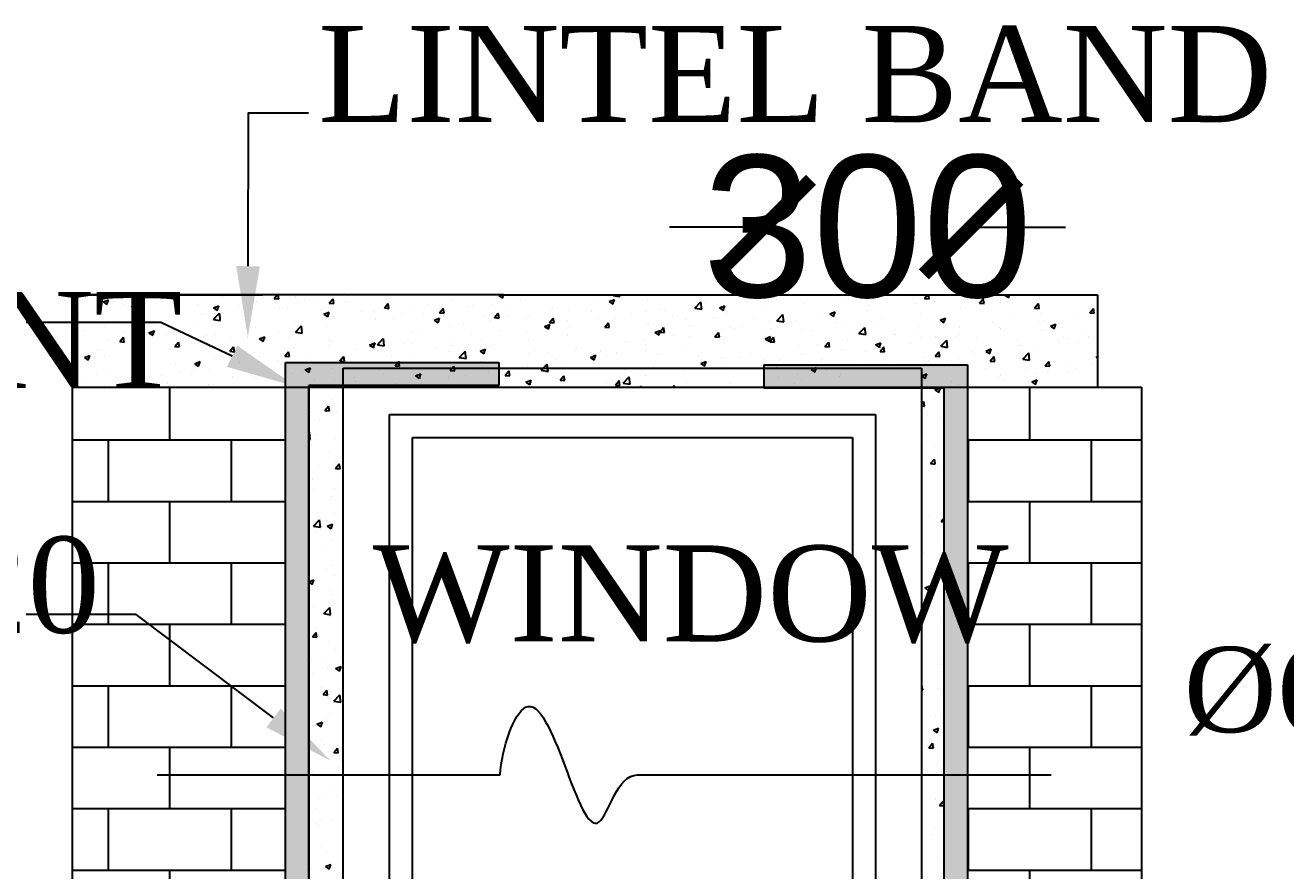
# Model space of a CAD drawing. Header units: metres. Extents: x 33037 to 86814, y -4407 to 25.
# Drawn here: x 86752.955 to 86757.025, y -4162.458 to -4159.729 of the extents above; entities that cross this region are included whole.
import ezdxf

# ---------------------------------------------------------------- set-up
doc = ezdxf.new("R2010")
doc.units = ezdxf.units.M
doc.header["$MEASUREMENT"] = 0
doc.styles.add('PRS', font='pala.ttf')
doc.styles.add('STYLE1', font='arial.ttf')

# ---------------------------------------------------------------- blocks, each defined once
blk = doc.blocks.new('_ArchTick')
at = {"color": 0, "linetype": 'ByBlock', "const_width": 0.15}
blk.add_lwpolyline([(-0.5, -0.5), (0.5, 0.5)], dxfattribs=at)

msp = doc.modelspace()

# ---------------------------------------------------------------- hatches: boundary and pattern name
at = {"linetype": 'Continuous'}
h = msp.add_hatch(color=256, dxfattribs=at)
h.paths.add_polyline_path([(86753.79602, -4163.47907), (86753.87038, -4163.47907), (86754.48828, -4163.47907), (86754.48828, -4163.39345), (86753.87038, -4163.39345), (86753.87038, -4160.89195), (86754.4844, -4160.89195), (86754.4844, -4160.81759), (86753.79602, -4160.81759)])
h.paths.add_polyline_path([(86755.99684, -4160.8246), (86755.3397, -4160.8246), (86755.3397, -4160.89896), (86755.92225, -4160.89896), (86755.92225, -4163.40471), (86755.42769, -4163.40471), (86755.42769, -4163.47907), (86755.99684, -4163.47907)])

# ---------------------------------------------------------------- linework, layer by layer
at = {"color": 70}
for p, q in [((86755.3397, -4160.38066), (86755.0349, -4160.38066)), ((86756.00883, -4160.38066), (86756.31363, -4160.38066))]:
    msp.add_line(p, q, dxfattribs=at)
at = {"linetype": 'Continuous'}
for p, q in [((86753.10649, -4160.59938), (86753.10649, -4160.89683)), ((86753.72166, -4160.59938), (86753.10649, -4160.59938)), ((86753.10649, -4160.59938), (86753.72166, -4160.59938)), ((86754.49958, -4160.59938), (86753.10649, -4160.59938)), ((86753.27854, -4160.60719), (86753.27854, -4160.60719)), ((86753.41689, -4160.60624), (86753.41689, -4160.60624)), ((86753.59089, -4160.60378), (86753.59089, -4160.60378)), ((86753.75917, -4160.61052), (86753.76851, -4160.59938)), ((86753.77406, -4160.61177), (86753.77177, -4160.59938)), ((86753.82772, -4160.60391), (86753.82772, -4160.60391)), ((86753.9942, -4160.60215), (86753.9942, -4160.60215)), ((86754.45985, -4160.60006), (86754.45985, -4160.60006)), ((86754.48374, -4160.60135), (86754.48886, -4160.59938)), ((86754.48374, -4160.60135), (86754.49607, -4160.60967)), ((86754.48886, -4160.59938), (86755.99661, -4160.59938)), ((86754.49614, -4160.60962), (86754.49958, -4160.59938)), ((86754.85276, -4160.60124), (86754.85455, -4160.59938)), ((86754.85276, -4160.60124), (86754.87481, -4160.60466)), ((86754.87488, -4160.60463), (86754.87427, -4160.59938)), ((86755.33225, -4160.60434), (86755.33225, -4160.60434)), ((86755.85821, -4160.61073), (86755.86773, -4160.59938)), ((86755.8731, -4160.61198), (86755.87078, -4160.59938)), ((86755.92225, -4160.59938), (86756.41681, -4160.59938)), ((86755.98586, -4160.60747), (86755.98586, -4160.60747)), ((86756.11688, -4160.60081), (86756.1206, -4160.59938)), ((86756.11688, -4160.60081), (86756.12921, -4160.60913)), ((86756.12929, -4160.60908), (86756.13254, -4160.59938)), ((86756.2281, -4160.60666), (86756.2281, -4160.60666)), ((86756.41681, -4160.59938), (86756.41681, -4160.89683)), ((86753.11388, -4160.61471), (86753.11388, -4160.61471)), ((86753.12199, -4160.62779), (86753.12199, -4160.62779)), ((86753.19352, -4160.60933), (86753.19352, -4160.60933)), ((86753.20682, -4160.62174), (86753.22417, -4160.61508)), ((86753.20682, -4160.62174), (86753.21914, -4160.63006)), ((86753.21922, -4160.63001), (86753.22425, -4160.61503)), ((86753.2462, -4160.6203), (86753.2462, -4160.6203)), ((86753.27234, -4160.63105), (86753.27234, -4160.63105)), ((86753.29841, -4160.63756), (86753.31772, -4160.61744)), ((86753.29841, -4160.63756), (86753.32045, -4160.64098)), ((86753.32053, -4160.64095), (86753.31779, -4160.61741)), ((86753.37851, -4160.62589), (86753.37851, -4160.62589)), ((86753.51083, -4160.63148), (86753.51083, -4160.63148)), ((86753.56304, -4160.64159), (86753.58039, -4160.63493)), ((86753.56304, -4160.64159), (86753.57536, -4160.64991)), ((86753.57172, -4160.63994), (86753.57172, -4160.63994)), ((86753.57544, -4160.64986), (86753.58047, -4160.63488)), ((86753.64315, -4160.63707), (86753.64315, -4160.63707)), ((86753.68173, -4160.64328), (86753.68173, -4160.64328)), ((86753.70046, -4160.62136), (86753.70046, -4160.62136)), ((86753.72321, -4160.60937), (86753.72321, -4160.60937)), ((86753.75917, -4160.61052), (86753.77398, -4160.61182)), ((86753.77547, -4160.64266), (86753.77547, -4160.64266)), ((86753.80066, -4160.64336), (86753.80066, -4160.64336)), ((86753.83827, -4160.62267), (86753.83827, -4160.62267)), ((86753.85552, -4160.61496), (86753.85552, -4160.61496)), ((86753.90032, -4160.6145), (86753.90032, -4160.6145)), ((86753.90779, -4160.64825), (86753.90779, -4160.64825)), ((86753.93695, -4160.62608), (86753.9489, -4160.61184)), ((86753.93695, -4160.62608), (86753.95177, -4160.62738)), ((86753.94521, -4160.61854), (86753.94521, -4160.61854)), ((86753.95184, -4160.62733), (86753.94898, -4160.61179)), ((86753.98784, -4160.62055), (86753.98784, -4160.62055)), ((86754.11474, -4160.64163), (86754.12669, -4160.62739)), ((86754.11474, -4160.64163), (86754.12955, -4160.64293)), ((86754.12016, -4160.62614), (86754.12016, -4160.62614)), ((86754.12963, -4160.64288), (86754.12676, -4160.62734)), ((86754.20591, -4160.63451), (86754.20591, -4160.63451)), ((86754.25248, -4160.63173), (86754.25248, -4160.63173)), ((86754.29253, -4160.65719), (86754.30447, -4160.64295)), ((86754.30741, -4160.65843), (86754.30455, -4160.6429)), ((86754.33111, -4160.61865), (86754.33111, -4160.61865)), ((86754.3848, -4160.63732), (86754.3848, -4160.63732)), ((86754.398, -4160.63816), (86754.398, -4160.63816)), ((86754.46005, -4160.62999), (86754.46005, -4160.62999)), ((86754.51711, -4160.64291), (86754.51711, -4160.64291)), ((86754.55393, -4160.61763), (86754.55393, -4160.61763)), ((86754.64943, -4160.6485), (86754.64943, -4160.6485)), ((86754.65775, -4160.64237), (86754.65775, -4160.64237)), ((86754.8023, -4160.61756), (86754.8023, -4160.61756)), ((86754.83804, -4160.63067), (86754.83804, -4160.63067)), ((86754.83996, -4160.6212), (86754.85732, -4160.61454)), ((86754.83996, -4160.6212), (86754.85229, -4160.62952)), ((86754.85236, -4160.62947), (86754.85739, -4160.61449)), ((86754.96531, -4160.61322), (86754.96531, -4160.61322)), ((86755.00625, -4160.64717), (86755.00625, -4160.64717)), ((86755.01978, -4160.64548), (86755.01978, -4160.64548)), ((86755.11366, -4160.63312), (86755.11366, -4160.63312)), ((86755.1173, -4160.64227), (86755.13661, -4160.62215)), ((86755.1173, -4160.64227), (86755.13934, -4160.64569)), ((86755.13942, -4160.64566), (86755.13668, -4160.62212)), ((86755.1508, -4160.62236), (86755.1508, -4160.62236)), ((86755.19618, -4160.64105), (86755.21354, -4160.63439)), ((86755.19618, -4160.64105), (86755.20851, -4160.64937)), ((86755.20858, -4160.64932), (86755.21361, -4160.63434)), ((86755.2702, -4160.61251), (86755.2702, -4160.61251)), ((86755.3435, -4160.64383), (86755.3435, -4160.64383)), ((86755.4687, -4160.62796), (86755.4687, -4160.62796)), ((86755.59744, -4160.60937), (86755.59744, -4160.60937)), ((86755.67339, -4160.64861), (86755.67339, -4160.64861)), ((86755.67913, -4160.63466), (86755.67913, -4160.63466)), ((86755.82368, -4160.60985), (86755.82368, -4160.60985)), ((86755.82993, -4160.628), (86755.82993, -4160.628)), ((86755.85821, -4160.61073), (86755.87303, -4160.61203)), ((86755.89198, -4160.61983), (86755.89198, -4160.61983)), ((86755.97563, -4160.63998), (86755.97563, -4160.63998)), ((86756.036, -4160.62629), (86756.04795, -4160.61204)), ((86756.036, -4160.62629), (86756.05081, -4160.62758)), ((86756.05089, -4160.62753), (86756.04802, -4160.612)), ((86756.1029, -4160.62253), (86756.1029, -4160.62253)), ((86756.21379, -4160.64184), (86756.22574, -4160.6276)), ((86756.21379, -4160.64184), (86756.2286, -4160.64314)), ((86756.22868, -4160.64309), (86756.22581, -4160.62755)), ((86756.38966, -4160.64349), (86756.38966, -4160.64349)), ((86756.39157, -4160.65739), (86756.40352, -4160.64315)), ((86756.40646, -4160.65864), (86756.4036, -4160.64311)), ((86753.12778, -4160.65587), (86753.12778, -4160.65587)), ((86753.31925, -4160.67326), (86753.31925, -4160.67326)), ((86753.36926, -4160.68442), (86753.36926, -4160.68442)), ((86753.44652, -4160.65581), (86753.44652, -4160.65581)), ((86753.5258, -4160.66381), (86753.5258, -4160.66381)), ((86753.56295, -4160.67859), (86753.56759, -4160.67375)), ((86753.56295, -4160.67859), (86753.58499, -4160.68201)), ((86753.56759, -4160.67375), (86753.58225, -4160.65847)), ((86753.58411, -4160.67375), (86753.58233, -4160.65844)), ((86753.58507, -4160.68198), (86753.58411, -4160.67375)), ((86753.58785, -4160.65564), (86753.58785, -4160.65564)), ((86753.65611, -4160.66817), (86753.65611, -4160.66817)), ((86753.82471, -4160.68642), (86753.82471, -4160.68642)), ((86753.91926, -4160.66144), (86753.93661, -4160.65478)), ((86753.91926, -4160.66144), (86753.93158, -4160.66976)), ((86753.93166, -4160.66971), (86753.93669, -4160.65473)), ((86753.94991, -4160.67055), (86753.94991, -4160.67055)), ((86754.04011, -4160.65384), (86754.04011, -4160.65384)), ((86754.07865, -4160.65197), (86754.07865, -4160.65197)), ((86754.08553, -4160.6793), (86754.08553, -4160.6793)), ((86754.14758, -4160.67113), (86754.14758, -4160.67113)), ((86754.17242, -4160.65943), (86754.17242, -4160.65943)), ((86754.24146, -4160.65877), (86754.24146, -4160.65877)), ((86754.27548, -4160.6813), (86754.29283, -4160.67463)), ((86754.27548, -4160.6813), (86754.2878, -4160.68961)), ((86754.28788, -4160.68956), (86754.2929, -4160.67458)), ((86754.29253, -4160.65719), (86754.30734, -4160.65848)), ((86754.30474, -4160.66502), (86754.30474, -4160.66502)), ((86754.43706, -4160.67061), (86754.43706, -4160.67061)), ((86754.45684, -4160.68258), (86754.45684, -4160.68258)), ((86754.47031, -4160.67274), (86754.48226, -4160.6585)), ((86754.47031, -4160.67274), (86754.48513, -4160.67404)), ((86754.4852, -4160.67399), (86754.48234, -4160.65845)), ((86754.5132, -4160.66719), (86754.5132, -4160.66719)), ((86754.56938, -4160.67621), (86754.56938, -4160.67621)), ((86754.5841, -4160.66512), (86754.5841, -4160.66512)), ((86754.6481, -4160.6883), (86754.66005, -4160.67406)), ((86754.6481, -4160.6883), (86754.66291, -4160.68959)), ((86754.66299, -4160.68954), (86754.66012, -4160.67401)), ((86754.7017, -4160.6818), (86754.7017, -4160.6818)), ((86754.70731, -4160.68662), (86754.70731, -4160.68662)), ((86754.7093, -4160.64925), (86754.7093, -4160.64925)), ((86754.78175, -4160.65409), (86754.78175, -4160.65409)), ((86754.80119, -4160.67426), (86754.80119, -4160.67426)), ((86754.82589, -4160.70385), (86754.83783, -4160.68961)), ((86754.83401, -4160.68739), (86754.83401, -4160.68739)), ((86754.84077, -4160.7051), (86754.83791, -4160.68956)), ((86754.8617, -4160.67198), (86754.8617, -4160.67198)), ((86754.91407, -4160.65968), (86754.91407, -4160.65968)), ((86754.95773, -4160.65365), (86754.95773, -4160.65365)), ((86755.04639, -4160.66527), (86755.04639, -4160.66527)), ((86755.08749, -4160.67986), (86755.08749, -4160.67986)), ((86755.17871, -4160.67086), (86755.17871, -4160.67086)), ((86755.21623, -4160.66128), (86755.21623, -4160.66128)), ((86755.31102, -4160.67645), (86755.31102, -4160.67645)), ((86755.36092, -4160.68975), (86755.36092, -4160.68975)), ((86755.38184, -4160.6833), (86755.40114, -4160.66318)), ((86755.38184, -4160.6833), (86755.40388, -4160.68672)), ((86755.39002, -4160.68429), (86755.39002, -4160.68429)), ((86755.40396, -4160.68669), (86755.40122, -4160.66315)), ((86755.44334, -4160.68205), (86755.44334, -4160.68205)), ((86755.51746, -4160.66914), (86755.51746, -4160.66914)), ((86755.53458, -4160.65948), (86755.53458, -4160.65948)), ((86755.5524, -4160.6609), (86755.56976, -4160.65424)), ((86755.5524, -4160.6609), (86755.56473, -4160.66922)), ((86755.5648, -4160.66917), (86755.56983, -4160.65419)), ((86755.57566, -4160.68764), (86755.57566, -4160.68764)), ((86755.57951, -4160.66097), (86755.57951, -4160.66097)), ((86755.72169, -4160.67444), (86755.72169, -4160.67444)), ((86755.84689, -4160.65857), (86755.84689, -4160.65857)), ((86755.90862, -4160.68076), (86755.92598, -4160.67409)), ((86755.90862, -4160.68076), (86755.92095, -4160.68907)), ((86755.92102, -4160.68902), (86755.92605, -4160.67405)), ((86756.07719, -4160.68462), (86756.07719, -4160.68462)), ((86756.13925, -4160.67646), (86756.13925, -4160.67646)), ((86756.22508, -4160.68918), (86756.22508, -4160.68918)), ((86756.23312, -4160.6641), (86756.23312, -4160.6641)), ((86756.24711, -4160.68331), (86756.24711, -4160.68331)), ((86756.35382, -4160.67059), (86756.35382, -4160.67059)), ((86756.39157, -4160.65739), (86756.40639, -4160.65869)), ((86756.39166, -4160.65849), (86756.39166, -4160.65849)), ((86753.14462, -4160.713), (86753.14462, -4160.713)), ((86753.19051, -4160.69185), (86753.19051, -4160.69185)), ((86753.21333, -4160.70495), (86753.21333, -4160.70495)), ((86753.27538, -4160.69678), (86753.27538, -4160.69678)), ((86753.27694, -4160.71859), (86753.27694, -4160.71859)), ((86753.35477, -4160.72154), (86753.37213, -4160.71488)), ((86753.35477, -4160.72154), (86753.3671, -4160.72986)), ((86753.367, -4160.7178), (86753.367, -4160.7178)), ((86753.36717, -4160.72981), (86753.3722, -4160.71483)), ((86753.40926, -4160.72418), (86753.40926, -4160.72418)), ((86753.51155, -4160.69298), (86753.51155, -4160.69298)), ((86753.54157, -4160.72977), (86753.54157, -4160.72977)), ((86753.5687, -4160.72246), (86753.5687, -4160.72246)), ((86753.69744, -4160.70387), (86753.69744, -4160.70387)), ((86753.77306, -4160.72044), (86753.77306, -4160.72044)), ((86753.82748, -4160.71962), (86753.84679, -4160.69949)), ((86753.82748, -4160.71962), (86753.84953, -4160.72303)), ((86753.83511, -4160.71227), (86753.83511, -4160.71227)), ((86753.8496, -4160.72301), (86753.84686, -4160.69947)), ((86753.92899, -4160.69991), (86753.92899, -4160.69991)), ((86754.2029, -4160.71703), (86754.2029, -4160.71703)), ((86754.22409, -4160.71681), (86754.22409, -4160.71681)), ((86754.3281, -4160.70116), (86754.3281, -4160.70116)), ((86754.36864, -4160.692), (86754.36864, -4160.692)), ((86754.39484, -4160.72775), (86754.39484, -4160.72775)), ((86754.48872, -4160.7154), (86754.48872, -4160.7154)), ((86754.57259, -4160.72161), (86754.57259, -4160.72161)), ((86754.63169, -4160.70115), (86754.64905, -4160.69448)), ((86754.63169, -4160.70115), (86754.64402, -4160.70946)), ((86754.6441, -4160.70941), (86754.64912, -4160.69444)), ((86754.64526, -4160.69479), (86754.64526, -4160.69479)), ((86754.71714, -4160.6968), (86754.71714, -4160.6968)), ((86754.82589, -4160.70385), (86754.8407, -4160.70515)), ((86754.83503, -4160.71318), (86754.83503, -4160.71318)), ((86754.96229, -4160.69573), (86754.96229, -4160.69573)), ((86754.96633, -4160.69298), (86754.96633, -4160.69298)), ((86754.98791, -4160.721), (86755.00527, -4160.71434)), ((86754.98791, -4160.721), (86755.00024, -4160.72931)), ((86755.00032, -4160.72927), (86755.00534, -4160.71429)), ((86755.00367, -4160.7194), (86755.01562, -4160.70516)), ((86755.00367, -4160.7194), (86755.01849, -4160.7207)), ((86755.01856, -4160.72065), (86755.0157, -4160.70512)), ((86755.09865, -4160.69857), (86755.09865, -4160.69857)), ((86755.18146, -4160.73496), (86755.19341, -4160.72072)), ((86755.19635, -4160.73621), (86755.19348, -4160.72067)), ((86755.20499, -4160.71027), (86755.20499, -4160.71027)), ((86755.23097, -4160.70416), (86755.23097, -4160.70416)), ((86755.24547, -4160.7091), (86755.24547, -4160.7091)), ((86755.26705, -4160.70211), (86755.26705, -4160.70211)), ((86755.34049, -4160.72634), (86755.34049, -4160.72634)), ((86755.36329, -4160.70975), (86755.36329, -4160.70975)), ((86755.46569, -4160.71047), (86755.46569, -4160.71047)), ((86755.4956, -4160.71534), (86755.4956, -4160.71534)), ((86755.59443, -4160.69189), (86755.59443, -4160.69189)), ((86755.62792, -4160.72093), (86755.62792, -4160.72093)), ((86755.64637, -4160.72432), (86755.66568, -4160.7042)), ((86755.64637, -4160.72432), (86755.66842, -4160.72774)), ((86755.66849, -4160.72771), (86755.66575, -4160.70417)), ((86755.70798, -4160.69323), (86755.70798, -4160.69323)), ((86755.76024, -4160.72652), (86755.76024, -4160.72652)), ((86755.76473, -4160.72576), (86755.76473, -4160.72576)), ((86755.82678, -4160.71759), (86755.82678, -4160.71759)), ((86755.8403, -4160.69882), (86755.8403, -4160.69882)), ((86755.92065, -4160.70523), (86755.92065, -4160.70523)), ((86755.97261, -4160.70441), (86755.97261, -4160.70441)), ((86755.97262, -4160.7225), (86755.97262, -4160.7225)), ((86756.09988, -4160.70504), (86756.09988, -4160.70504)), ((86756.10256, -4160.70812), (86756.10256, -4160.70812)), ((86756.10493, -4160.71), (86756.10493, -4160.71)), ((86756.23725, -4160.71559), (86756.23725, -4160.71559)), ((86756.26484, -4160.70061), (86756.2822, -4160.69394)), ((86756.26484, -4160.70061), (86756.27717, -4160.70892)), ((86756.27724, -4160.70888), (86756.28227, -4160.6939)), ((86756.36957, -4160.72118), (86756.36957, -4160.72118)), ((86753.22245, -4160.74261), (86753.22245, -4160.74261)), ((86753.2602, -4160.75031), (86753.27215, -4160.73607)), ((86753.2602, -4160.75031), (86753.27501, -4160.7516)), ((86753.27509, -4160.75155), (86753.27222, -4160.73602)), ((86753.31624, -4160.75578), (86753.31624, -4160.75578)), ((86753.43798, -4160.76586), (86753.44993, -4160.75162)), ((86753.43798, -4160.76586), (86753.4528, -4160.76716)), ((86753.4435, -4160.73832), (86753.4435, -4160.73832)), ((86753.45287, -4160.76711), (86753.45001, -4160.75157)), ((86753.46059, -4160.76157), (86753.46059, -4160.76157)), ((86753.52264, -4160.7534), (86753.52264, -4160.7534)), ((86753.61577, -4160.78142), (86753.62772, -4160.76717)), ((86753.61652, -4160.74105), (86753.61652, -4160.74105)), ((86753.63066, -4160.78266), (86753.62779, -4160.76712)), ((86753.67389, -4160.73536), (86753.67389, -4160.73536)), ((86753.71099, -4160.74139), (86753.72835, -4160.73473)), ((86753.71099, -4160.74139), (86753.72332, -4160.74971)), ((86753.72339, -4160.74966), (86753.72842, -4160.73468)), ((86753.80621, -4160.74095), (86753.80621, -4160.74095)), ((86753.82169, -4160.76893), (86753.82169, -4160.76893)), ((86753.93498, -4160.76644), (86753.93498, -4160.76644)), ((86753.93853, -4160.74654), (86753.93853, -4160.74654)), ((86753.94689, -4160.75307), (86753.94689, -4160.75307)), ((86754.06721, -4160.76124), (86754.08457, -4160.75458)), ((86754.06721, -4160.76124), (86754.07954, -4160.76956)), ((86754.07085, -4160.75213), (86754.07085, -4160.75213)), ((86754.07563, -4160.73448), (86754.07563, -4160.73448)), ((86754.07953, -4160.74163), (86754.07953, -4160.74163)), ((86754.07961, -4160.76951), (86754.08464, -4160.75453)), ((86754.08238, -4160.76889), (86754.08238, -4160.76889)), ((86754.09202, -4160.76064), (86754.11132, -4160.74052)), ((86754.09202, -4160.76064), (86754.11406, -4160.76406)), ((86754.11414, -4160.76403), (86754.1114, -4160.74049)), ((86754.17625, -4160.75653), (86754.17625, -4160.75653)), ((86754.20316, -4160.75772), (86754.20316, -4160.75772)), ((86754.28348, -4160.77124), (86754.28348, -4160.77124)), ((86754.33279, -4160.73592), (86754.33279, -4160.73592)), ((86754.33548, -4160.76331), (86754.33548, -4160.76331)), ((86754.42804, -4160.74642), (86754.42804, -4160.74642)), ((86754.45382, -4160.76509), (86754.45382, -4160.76509)), ((86754.4678, -4160.7689), (86754.4678, -4160.7689)), ((86754.58109, -4160.74764), (86754.58109, -4160.74764)), ((86754.70629, -4160.73177), (86754.70629, -4160.73177)), ((86754.89252, -4160.75141), (86754.89252, -4160.75141)), ((86754.95458, -4160.74324), (86754.95458, -4160.74324)), ((86754.95636, -4160.75873), (86754.95636, -4160.75873)), ((86755.04845, -4160.73088), (86755.04845, -4160.73088)), ((86755.08448, -4160.76238), (86755.08448, -4160.76238)), ((86755.10091, -4160.73391), (86755.10091, -4160.73391)), ((86755.18146, -4160.73496), (86755.19627, -4160.73626)), ((86755.21322, -4160.74379), (86755.21322, -4160.74379)), ((86755.34413, -4160.74085), (86755.36149, -4160.73419)), ((86755.34413, -4160.74085), (86755.35646, -4160.74917)), ((86755.35654, -4160.74912), (86755.36156, -4160.73414)), ((86755.35924, -4160.75051), (86755.37119, -4160.73627)), ((86755.35924, -4160.75051), (86755.37406, -4160.75181)), ((86755.37413, -4160.75176), (86755.37127, -4160.73622)), ((86755.45226, -4160.7669), (86755.45226, -4160.7669)), ((86755.51431, -4160.75873), (86755.51431, -4160.75873)), ((86755.53703, -4160.76607), (86755.54898, -4160.75183)), ((86755.53703, -4160.76607), (86755.55185, -4160.76736)), ((86755.55192, -4160.76732), (86755.54906, -4160.75178)), ((86755.60818, -4160.74637), (86755.60818, -4160.74637)), ((86755.70035, -4160.7607), (86755.71771, -4160.75404)), ((86755.70035, -4160.7607), (86755.71268, -4160.76902)), ((86755.71276, -4160.76897), (86755.71778, -4160.75399)), ((86755.71482, -4160.78162), (86755.72677, -4160.76738)), ((86755.71868, -4160.75695), (86755.71868, -4160.75695)), ((86755.72971, -4160.78287), (86755.72684, -4160.76733)), ((86755.81345, -4160.75774), (86755.81345, -4160.75774)), ((86755.84388, -4160.74108), (86755.84388, -4160.74108)), ((86755.89256, -4160.73211), (86755.89256, -4160.73211)), ((86755.91091, -4160.76535), (86755.93021, -4160.74523)), ((86755.91091, -4160.76535), (86755.93295, -4160.76877)), ((86755.93303, -4160.76874), (86755.93029, -4160.7452)), ((86755.958, -4160.73293), (86755.958, -4160.73293)), ((86756.02488, -4160.7377), (86756.02488, -4160.7377)), ((86756.15719, -4160.74329), (86756.15719, -4160.74329)), ((86756.16195, -4160.76254), (86756.16195, -4160.76254)), ((86756.16792, -4160.76186), (86756.16792, -4160.76186)), ((86756.28951, -4160.74888), (86756.28951, -4160.74888)), ((86756.3065, -4160.73773), (86756.3065, -4160.73773)), ((86756.32446, -4160.74125), (86756.32446, -4160.74125)), ((86756.35081, -4160.75311), (86756.35081, -4160.75311)), ((86756.38651, -4160.73308), (86756.38651, -4160.73308)), ((86753.14651, -4160.80148), (86753.16386, -4160.79482)), ((86753.14651, -4160.80148), (86753.15883, -4160.8098)), ((86753.14812, -4160.80271), (86753.14812, -4160.80271)), ((86753.15891, -4160.80975), (86753.16393, -4160.79477)), ((86753.1875, -4160.77436), (86753.1875, -4160.77436)), ((86753.21017, -4160.79454), (86753.21017, -4160.79454)), ((86753.30405, -4160.78218), (86753.30405, -4160.78218)), ((86753.56569, -4160.80497), (86753.56569, -4160.80497)), ((86753.61577, -4160.78142), (86753.63059, -4160.78271)), ((86753.69443, -4160.78639), (86753.69443, -4160.78639)), ((86753.76991, -4160.81003), (86753.76991, -4160.81003)), ((86753.79043, -4160.79125), (86753.79043, -4160.79125)), ((86753.79356, -4160.79697), (86753.80551, -4160.78273)), ((86753.79356, -4160.79697), (86753.80837, -4160.79827)), ((86753.80845, -4160.79822), (86753.80558, -4160.78268)), ((86753.86378, -4160.79767), (86753.86378, -4160.79767)), ((86753.97134, -4160.81252), (86753.98329, -4160.79828)), ((86753.98623, -4160.81377), (86753.98337, -4160.79823)), ((86754.02032, -4160.77706), (86754.02032, -4160.77706)), ((86754.13893, -4160.79605), (86754.13893, -4160.79605)), ((86754.19988, -4160.79954), (86754.19988, -4160.79954)), ((86754.32508, -4160.78367), (86754.32508, -4160.78367)), ((86754.35655, -4160.80167), (86754.37586, -4160.78155)), ((86754.35655, -4160.80167), (86754.3786, -4160.80509)), ((86754.37867, -4160.80506), (86754.37594, -4160.78152)), ((86754.42343, -4160.78109), (86754.44079, -4160.77443)), ((86754.42343, -4160.78109), (86754.43576, -4160.78941)), ((86754.43583, -4160.78936), (86754.44086, -4160.77438)), ((86754.58006, -4160.79255), (86754.58006, -4160.79255)), ((86754.60012, -4160.7745), (86754.60012, -4160.7745)), ((86754.64211, -4160.78438), (86754.64211, -4160.78438)), ((86754.66725, -4160.80835), (86754.66725, -4160.80835)), ((86754.73244, -4160.78009), (86754.73244, -4160.78009)), ((86754.73598, -4160.77202), (86754.73598, -4160.77202)), ((86754.77965, -4160.80094), (86754.79701, -4160.79428)), ((86754.77965, -4160.80094), (86754.79198, -4160.80926)), ((86754.79205, -4160.80921), (86754.79708, -4160.79423)), ((86754.81181, -4160.78354), (86754.81181, -4160.78354)), ((86754.83202, -4160.7957), (86754.83202, -4160.7957)), ((86754.86475, -4160.78568), (86754.86475, -4160.78568)), ((86754.95928, -4160.77825), (86754.95928, -4160.77825)), ((86754.99707, -4160.79127), (86754.99707, -4160.79127)), ((86755.12939, -4160.79686), (86755.12939, -4160.79686)), ((86755.13979, -4160.80804), (86755.13979, -4160.80804)), ((86755.20184, -4160.79987), (86755.20184, -4160.79987)), ((86755.26171, -4160.80245), (86755.26171, -4160.80245)), ((86755.29571, -4160.78751), (86755.29571, -4160.78751)), ((86755.33747, -4160.80885), (86755.33747, -4160.80885)), ((86755.39403, -4160.80804), (86755.39403, -4160.80804)), ((86755.46267, -4160.79299), (86755.46267, -4160.79299)), ((86755.52434, -4160.80737), (86755.52434, -4160.80737)), ((86755.59141, -4160.7744), (86755.59141, -4160.7744)), ((86755.6689, -4160.78256), (86755.6689, -4160.78256)), ((86755.71482, -4160.78162), (86755.72963, -4160.78292)), ((86755.85545, -4160.803), (86755.85545, -4160.803)), ((86755.8926, -4160.79718), (86755.90455, -4160.78294)), ((86755.8926, -4160.79718), (86755.90742, -4160.79847)), ((86755.90749, -4160.79842), (86755.90463, -4160.78289)), ((86755.9696, -4160.80501), (86755.9696, -4160.80501)), ((86756.01199, -4160.78239), (86756.01199, -4160.78239)), ((86756.0174, -4160.78736), (86756.0174, -4160.78736)), ((86756.05657, -4160.78055), (86756.07393, -4160.77389)), ((86756.05657, -4160.78055), (86756.0689, -4160.78887)), ((86756.06898, -4160.78882), (86756.074, -4160.77384)), ((86756.07039, -4160.81273), (86756.08234, -4160.79849)), ((86756.07404, -4160.77422), (86756.07404, -4160.77422)), ((86756.08528, -4160.81398), (86756.08241, -4160.79844)), ((86756.09687, -4160.78756), (86756.09687, -4160.78756)), ((86756.17544, -4160.80638), (86756.19475, -4160.78626)), ((86756.17544, -4160.80638), (86756.19749, -4160.8098)), ((86756.19756, -4160.80977), (86756.19483, -4160.78623)), ((86756.22207, -4160.77169), (86756.22207, -4160.77169)), ((86756.41279, -4160.8004), (86756.41681, -4160.79886)), ((86756.41279, -4160.8004), (86756.41681, -4160.80311)), ((86753.22867, -4160.84525), (86753.22867, -4160.84525)), ((86753.31322, -4160.83829), (86753.31322, -4160.83829)), ((86753.36099, -4160.85084), (86753.36099, -4160.85084)), ((86753.44049, -4160.82084), (86753.44049, -4160.82084)), ((86753.45744, -4160.85117), (86753.45744, -4160.85117)), ((86753.50132, -4160.84088), (86753.50132, -4160.84088)), ((86753.50272, -4160.82134), (86753.52008, -4160.81467)), ((86753.50272, -4160.82134), (86753.51505, -4160.82965)), ((86753.51513, -4160.8296), (86753.52015, -4160.81462)), ((86753.55131, -4160.83881), (86753.55131, -4160.83881)), ((86753.64587, -4160.81606), (86753.64587, -4160.81606)), ((86753.70785, -4160.8182), (86753.70785, -4160.8182)), ((86753.79602, -4163.47907), (86753.79602, -4160.81759)), ((86753.79602, -4160.81759), (86754.4844, -4160.81759)), ((86753.79602, -4160.81759), (86754.4844, -4160.81759)), ((86753.79602, -4160.81759), (86753.87038, -4160.81759)), ((86753.79602, -4160.81759), (86754.4844, -4160.81759)), ((86753.81868, -4160.85145), (86753.81868, -4160.85145)), ((86753.84982, -4160.84567), (86753.84982, -4160.84567)), ((86753.85894, -4160.84119), (86753.8763, -4160.83452)), ((86753.85894, -4160.84119), (86753.87127, -4160.8495)), ((86753.87135, -4160.84945), (86753.87637, -4160.83447)), ((86753.94388, -4160.83558), (86753.94388, -4160.83558)), ((86753.97134, -4160.81252), (86753.98616, -4160.81382)), ((86753.982, -4163.38847), (86753.982, -4160.83617)), ((86753.982, -4160.83617), (86755.84885, -4160.83617)), ((86753.99437, -4160.82086), (86753.99437, -4160.82086)), ((86754.07262, -4160.81699), (86754.07262, -4160.81699)), ((86754.14913, -4160.82808), (86754.16108, -4160.81384)), ((86754.14913, -4160.82808), (86754.16395, -4160.82937)), ((86754.16402, -4160.82933), (86754.16115, -4160.81379)), ((86754.26759, -4160.83369), (86754.26759, -4160.83369)), ((86754.32692, -4160.84363), (86754.33887, -4160.82939)), ((86754.32692, -4160.84363), (86754.34173, -4160.84493)), ((86754.32964, -4160.82552), (86754.32964, -4160.82552)), ((86754.34181, -4160.84488), (86754.33894, -4160.82934)), ((86754.42351, -4160.81316), (86754.42351, -4160.81316)), ((86754.45081, -4160.8476), (86754.45081, -4160.8476)), ((86754.4844, -4160.81759), (86754.4844, -4160.89195)), ((86754.4844, -4160.81759), (86754.4844, -4160.89195)), ((86754.5047, -4160.85919), (86754.51665, -4160.84495)), ((86754.51959, -4160.86043), (86754.51673, -4160.8449)), ((86754.5227, -4160.83317), (86754.5227, -4160.83317)), ((86754.57807, -4160.83015), (86754.57807, -4160.83015)), ((86754.62109, -4160.8427), (86754.6404, -4160.82258)), ((86754.62109, -4160.8427), (86754.64313, -4160.84612)), ((86754.64321, -4160.84609), (86754.64047, -4160.82255)), ((86754.70328, -4160.81428), (86754.70328, -4160.81428)), ((86754.82732, -4160.84917), (86754.82732, -4160.84917)), ((86754.88937, -4160.841), (86754.88937, -4160.841)), ((86754.98325, -4160.82865), (86754.98325, -4160.82865)), ((86755.08147, -4160.84489), (86755.08147, -4160.84489)), ((86755.13587, -4160.8208), (86755.15323, -4160.81413)), ((86755.13587, -4160.8208), (86755.1482, -4160.82911)), ((86755.14827, -4160.82906), (86755.1533, -4160.81408)), ((86755.21021, -4160.82631), (86755.21021, -4160.82631)), ((86755.3397, -4160.8246), (86755.3397, -4160.89896)), ((86755.3397, -4160.8246), (86755.99684, -4160.8246)), ((86755.37979, -4160.83218), (86755.37979, -4160.83218)), ((86755.49209, -4160.84065), (86755.50945, -4160.83398)), ((86755.49209, -4160.84065), (86755.50442, -4160.84896)), ((86755.50449, -4160.84891), (86755.50952, -4160.83394)), ((86755.52635, -4160.81363), (86755.52635, -4160.81363)), ((86755.54298, -4160.84413), (86755.54298, -4160.84413)), ((86755.65866, -4160.81922), (86755.65866, -4160.81922)), ((86755.69952, -4160.82352), (86755.69952, -4160.82352)), ((86755.71566, -4160.83946), (86755.71566, -4160.83946)), ((86755.72829, -4160.83698), (86755.72829, -4160.83698)), ((86755.76157, -4160.81536), (86755.76157, -4160.81536)), ((86755.79098, -4160.82481), (86755.79098, -4160.82481)), ((86755.84086, -4160.8236), (86755.84086, -4160.8236)), ((86755.84885, -4160.83617), (86755.84885, -4163.38847)), ((86755.87284, -4160.81217), (86755.87284, -4160.81217)), ((86755.9233, -4160.8304), (86755.9233, -4160.8304)), ((86755.99684, -4160.8246), (86755.99684, -4163.47922)), ((86756.05562, -4160.83599), (86756.05562, -4160.83599)), ((86756.07039, -4160.81273), (86756.08521, -4160.81403)), ((86756.18794, -4160.84158), (86756.18794, -4160.84158)), ((86756.24818, -4160.82828), (86756.26013, -4160.81404)), ((86756.24818, -4160.82828), (86756.26299, -4160.82958)), ((86756.25661, -4160.84929), (86756.25661, -4160.84929)), ((86756.25925, -4160.83901), (86756.25925, -4160.83901)), ((86756.26307, -4160.82953), (86756.2602, -4160.814)), ((86756.32025, -4160.84717), (86756.32025, -4160.84717)), ((86756.3213, -4160.83084), (86756.3213, -4160.83084)), ((86756.34779, -4160.83562), (86756.34779, -4160.83562)), ((86756.40117, -4160.82447), (86756.40117, -4160.82447)), ((86756.41518, -4160.81848), (86756.41518, -4160.81848)), ((86753.14497, -4160.8923), (86753.14497, -4160.8923)), ((86753.14861, -4160.87295), (86753.14861, -4160.87295)), ((86753.18448, -4160.85688), (86753.18448, -4160.85688)), ((86753.21221, -4160.8905), (86753.21221, -4160.8905)), ((86753.23884, -4160.87995), (86753.23884, -4160.87995)), ((86753.28093, -4160.87854), (86753.28093, -4160.87854)), ((86753.35677, -4160.86569), (86753.35677, -4160.86569)), ((86753.39539, -4160.85934), (86753.39539, -4160.85934)), ((86753.41325, -4160.88413), (86753.41325, -4160.88413)), ((86753.49331, -4160.85643), (86753.49331, -4160.85643)), ((86753.54557, -4160.88972), (86753.54557, -4160.88972)), ((86753.56267, -4160.88748), (86753.56267, -4160.88748)), ((86753.62562, -4160.86202), (86753.62562, -4160.86202)), ((86753.69141, -4160.8689), (86753.69141, -4160.8689)), ((86753.70527, -4160.87049), (86753.70527, -4160.87049)), ((86753.75794, -4160.86761), (86753.75794, -4160.86761)), ((86753.87038, -4163.39345), (86753.87038, -4160.89195)), ((86753.87038, -4160.89195), (86753.87038, -4163.39345)), ((86754.4844, -4160.89195), (86753.87038, -4160.89195)), ((86754.4844, -4160.89195), (86753.87038, -4160.89195)), ((86753.89026, -4160.8732), (86753.89026, -4160.8732)), ((86753.95512, -4160.87482), (86753.95512, -4160.87482)), ((86754.01717, -4160.86665), (86754.01717, -4160.86665)), ((86754.02258, -4160.87879), (86754.02258, -4160.87879)), ((86754.11104, -4160.8543), (86754.11104, -4160.8543)), ((86754.1549, -4160.88438), (86754.1549, -4160.88438)), ((86754.19687, -4160.88206), (86754.19687, -4160.88206)), ((86754.21516, -4160.86104), (86754.23252, -4160.85438)), ((86754.21516, -4160.86104), (86754.22749, -4160.86935)), ((86754.22757, -4160.8693), (86754.23259, -4160.85433)), ((86754.23359, -4160.88279), (86754.23359, -4160.88279)), ((86754.28721, -4160.88997), (86754.28721, -4160.88997)), ((86754.32207, -4160.86619), (86754.32207, -4160.86619)), ((86754.37815, -4160.85798), (86754.37815, -4160.85798)), ((86754.5047, -4160.85919), (86754.51952, -4160.86048)), ((86754.51485, -4160.89031), (86754.51485, -4160.89031)), ((86754.57138, -4160.88089), (86754.58874, -4160.87423)), ((86754.57138, -4160.88089), (86754.58371, -4160.88921)), ((86754.5769, -4160.88214), (86754.5769, -4160.88214)), ((86754.58379, -4160.88916), (86754.58881, -4160.87418)), ((86754.67078, -4160.86978), (86754.67078, -4160.86978)), ((86754.68249, -4160.87474), (86754.69444, -4160.8605)), ((86754.68249, -4160.87474), (86754.69731, -4160.87604)), ((86754.69738, -4160.87599), (86754.69451, -4160.86045)), ((86754.829, -4160.87821), (86754.829, -4160.87821)), ((86754.86028, -4160.8903), (86754.87223, -4160.87605)), ((86754.86028, -4160.8903), (86754.87509, -4160.89159)), ((86754.87517, -4160.89154), (86754.8723, -4160.87601)), ((86754.88563, -4160.88372), (86754.90493, -4160.8636)), ((86754.88563, -4160.88372), (86754.90767, -4160.88714)), ((86754.90775, -4160.88711), (86754.90501, -4160.86357)), ((86754.95627, -4160.86076), (86754.95627, -4160.86076)), ((86755.04563, -4160.89683), (86755.05001, -4160.89161)), ((86755.05106, -4160.89683), (86755.05009, -4160.89156)), ((86755.09068, -4160.88181), (86755.09068, -4160.88181)), ((86755.23051, -4160.88527), (86755.23051, -4160.88527)), ((86755.23523, -4160.857), (86755.23523, -4160.857)), ((86755.33446, -4160.89137), (86755.33446, -4160.89137)), ((86755.38705, -4160.86466), (86755.38705, -4160.86466)), ((86755.43918, -4160.88661), (86755.43918, -4160.88661)), ((86755.4491, -4160.85649), (86755.4491, -4160.85649)), ((86755.45966, -4160.8755), (86755.45966, -4160.8755)), ((86755.58374, -4160.86179), (86755.58374, -4160.86179)), ((86755.5884, -4160.85692), (86755.5884, -4160.85692)), ((86755.84831, -4160.8605), (86755.86566, -4160.85384)), ((86755.84831, -4160.8605), (86755.86064, -4160.86881)), ((86755.86071, -4160.86877), (86755.86574, -4160.85379)), ((86755.94678, -4160.88015), (86755.94678, -4160.88015)), ((86755.96659, -4160.88753), (86755.96659, -4160.88753)), ((86756.00883, -4160.87198), (86756.00883, -4160.87198)), ((86756.09385, -4160.87007), (86756.09385, -4160.87007)), ((86756.10271, -4160.85962), (86756.10271, -4160.85962)), ((86756.11206, -4160.8741), (86756.11206, -4160.8741)), ((86756.20453, -4160.88035), (86756.22188, -4160.87369)), ((86756.20453, -4160.88035), (86756.21686, -4160.88867)), ((86756.21693, -4160.88862), (86756.22196, -4160.87364)), ((86756.21905, -4160.8542), (86756.21905, -4160.8542)), ((86753.10649, -4160.89683), (86753.10649, -4163.38847)), ((86753.10649, -4160.89683), (86756.41876, -4160.89683)), ((86753.30606, -4160.89683), (86753.31182, -4160.89462)), ((86753.31113, -4160.89683), (86753.31189, -4160.89457)), ((86753.42258, -4161.06747), (86753.42258, -4160.89683)), ((86753.56071, -4160.8953), (86753.56071, -4160.8953)), ((86753.67789, -4160.89532), (86753.67789, -4160.89532)), ((86753.79858, -4160.89543), (86753.79858, -4160.89543)), ((86754.41953, -4160.89556), (86754.41953, -4160.89556)), ((86754.70026, -4160.8968), (86754.70026, -4160.8968)), ((86754.9378, -4160.89683), (86754.94496, -4160.89408)), ((86754.9441, -4160.89683), (86754.94503, -4160.89403)), ((86755.3397, -4160.89896), (86755.92225, -4160.89896)), ((86755.3397, -4160.89896), (86755.92225, -4160.89896)), ((86755.88679, -4160.92965), (86755.88679, -4160.92965)), ((86755.89207, -4160.90564), (86755.90942, -4160.89897)), ((86755.89207, -4160.90564), (86755.9044, -4160.91395)), ((86755.90447, -4160.91391), (86755.90949, -4160.89896)), ((86755.92225, -4163.40471), (86755.92225, -4160.89896)), ((86756.19871, -4161.06747), (86756.19871, -4160.89683)), ((86756.41876, -4160.89683), (86756.55911, -4160.89683)), ((86756.55911, -4160.89683), (86756.55911, -4163.38847)), ((86753.92254, -4160.97273), (86753.93449, -4160.95849)), ((86753.92254, -4160.97273), (86753.93735, -4160.97403)), ((86753.93743, -4160.97399), (86753.93456, -4160.95845)), ((86753.93878, -4160.97025), (86753.93878, -4160.97025)), ((86753.9441, -4160.93707), (86753.9441, -4160.93707)), ((86755.84885, -4160.95136), (86755.85575, -4160.94315)), ((86755.84885, -4160.95783), (86755.85861, -4160.95868)), ((86755.85869, -4160.95864), (86755.85583, -4160.94311)), ((86755.85838, -4160.96474), (86755.85838, -4160.96474)), ((86753.87673, -4160.97842), (86753.87673, -4160.97842)), ((86753.90602, -4161.00574), (86753.90602, -4161.00574)), ((86753.96139, -4160.97672), (86753.96139, -4160.97672)), ((86754.13072, -4160.9849), (86755.70013, -4160.9849)), ((86754.13072, -4163.27761), (86754.13072, -4160.9849)), ((86755.70013, -4160.9849), (86755.70013, -4163.27761)), ((86755.86839, -4160.98375), (86755.86839, -4160.98375)), ((86755.91723, -4161.01512), (86755.91723, -4161.01512)), ((86753.87038, -4161.0451), (86753.87262, -4161.04277)), ((86753.87544, -4161.06629), (86753.8727, -4161.04275)), ((86753.89421, -4161.04863), (86753.89421, -4161.04863)), ((86753.96745, -4161.05566), (86753.96745, -4161.05566)), ((86755.85536, -4161.04725), (86755.85536, -4161.04725)), ((86753.10649, -4161.06747), (86753.79602, -4161.06747)), ((86753.22428, -4161.26576), (86753.22428, -4161.06747)), ((86753.62087, -4161.26576), (86753.62087, -4161.06747)), ((86753.87038, -4161.06553), (86753.87536, -4161.06631)), ((86753.87357, -4161.06802), (86753.87357, -4161.06802)), ((86753.95838, -4161.05924), (86753.95838, -4161.05924)), ((86754.20508, -4161.05926), (86755.62577, -4161.05926)), ((86754.20508, -4163.20325), (86754.20508, -4161.05926)), ((86755.62577, -4161.05926), (86755.62577, -4163.20325)), ((86755.84885, -4161.07968), (86755.84919, -4161.07868)), ((86755.84885, -4161.07881), (86755.84911, -4161.07872)), ((86755.86524, -4161.07334), (86755.86524, -4161.07334)), ((86755.89079, -4161.0896), (86755.89079, -4161.0896)), ((86755.99684, -4161.06747), (86756.55911, -4161.06747)), ((86756.00041, -4161.26576), (86756.00041, -4161.06747)), ((86756.39701, -4161.26576), (86756.39701, -4161.06747)), ((86753.93676, -4161.10403), (86753.93676, -4161.10403)), ((86755.85235, -4161.12977), (86755.85235, -4161.12977)), ((86755.87819, -4161.14383), (86755.89014, -4161.12959)), ((86755.89308, -4161.14509), (86755.89022, -4161.12955)), ((86753.90224, -4161.15342), (86753.90224, -4161.15342)), ((86753.95536, -4161.14175), (86753.95536, -4161.14175)), ((86753.95693, -4161.15918), (86753.96888, -4161.14494)), ((86753.95693, -4161.15918), (86753.97175, -4161.16048)), ((86753.97182, -4161.16044), (86753.96896, -4161.1449)), ((86755.87819, -4161.14383), (86755.89301, -4161.14513)), ((86755.89391, -4161.15874), (86755.89391, -4161.15874)), ((86755.907, -4161.16301), (86755.907, -4161.16301)), ((86753.88398, -4161.19652), (86753.88398, -4161.19652)), ((86755.84933, -4161.21228), (86755.84933, -4161.21228)), ((86755.92153, -4161.18789), (86755.92153, -4161.18789)), ((86753.88849, -4161.23069), (86753.88849, -4161.23069)), ((86753.94337, -4161.25094), (86753.94337, -4161.25094)), ((86753.95235, -4161.22427), (86753.95235, -4161.22427)), ((86753.10649, -4161.26576), (86753.79602, -4161.26576)), ((86753.42258, -4161.46406), (86753.42258, -4161.26576)), ((86753.94075, -4161.26399), (86753.94075, -4161.26399)), ((86755.99684, -4161.26576), (86756.55911, -4161.26576)), ((86756.19871, -4161.46406), (86756.19871, -4161.26576)), ((86753.88618, -4161.34537), (86753.90549, -4161.32525)), ((86753.9083, -4161.34877), (86753.90556, -4161.32523)), ((86753.92837, -4161.32833), (86753.92837, -4161.32833)), ((86753.93004, -4161.34561), (86753.94739, -4161.33894)), ((86753.94244, -4161.35388), (86753.94747, -4161.3389)), ((86753.94934, -4161.30678), (86753.94934, -4161.30678)), ((86755.87326, -4161.31455), (86755.87326, -4161.31455)), ((86755.91258, -4161.33028), (86755.92225, -4161.31876)), ((86755.91258, -4161.33028), (86755.92225, -4161.33112)), ((86755.9165, -4161.32899), (86755.9165, -4161.32899)), ((86755.92004, -4161.33366), (86755.92004, -4161.33366)), ((86753.88618, -4161.34537), (86753.90822, -4161.34879)), ((86753.89348, -4161.3625), (86753.89348, -4161.3625)), ((86753.93004, -4161.34561), (86753.94237, -4161.35392)), ((86753.97149, -4161.36228), (86753.97149, -4161.36228)), ((86755.9194, -4161.36492), (86755.92225, -4161.36382)), ((86755.9194, -4161.36492), (86755.92225, -4161.36684)), ((86753.92522, -4161.41793), (86753.92522, -4161.41793)), ((86753.94632, -4161.38929), (86753.94632, -4161.38929)), ((86755.85483, -4161.43142), (86755.85483, -4161.43142)), ((86755.91688, -4161.42325), (86755.91688, -4161.42325)), ((86753.10649, -4161.46406), (86753.79602, -4161.46406)), ((86753.22428, -4161.66235), (86753.22428, -4161.46406)), ((86753.62087, -4161.66235), (86753.62087, -4161.46406)), ((86753.92322, -4161.48894), (86753.92322, -4161.48894)), ((86753.94331, -4161.47181), (86753.94331, -4161.47181)), ((86753.95389, -4161.50333), (86753.95389, -4161.50333)), ((86755.90627, -4161.47689), (86755.90627, -4161.47689)), ((86755.99684, -4161.46406), (86756.55911, -4161.46406)), ((86756.00041, -4161.66235), (86756.00041, -4161.46406)), ((86756.39701, -4161.66235), (86756.39701, -4161.46406)), ((86753.87038, -4161.5251), (86753.88708, -4161.51869)), ((86753.87038, -4161.52579), (86753.88206, -4161.53366)), ((86753.88213, -4161.53362), (86753.88716, -4161.51865)), ((86753.88325, -4161.5104), (86753.88325, -4161.5104)), ((86753.97549, -4161.52223), (86753.97549, -4161.52223)), ((86755.85167, -4161.52102), (86755.85167, -4161.52102)), ((86755.85909, -4161.54466), (86755.87645, -4161.538)), ((86755.8715, -4161.55294), (86755.87652, -4161.53796)), ((86753.94029, -4161.55432), (86753.94029, -4161.55432)), ((86753.94264, -4161.56482), (86753.94264, -4161.56482)), ((86755.85909, -4161.54466), (86755.87142, -4161.55297)), ((86755.908, -4161.5728), (86755.908, -4161.5728)), ((86753.87391, -4161.61493), (86753.87391, -4161.61493)), ((86753.88868, -4161.60109), (86753.88868, -4161.60109)), ((86753.91904, -4161.62785), (86753.93835, -4161.60773)), ((86753.94117, -4161.63125), (86753.93843, -4161.60771)), ((86755.88034, -4161.60642), (86755.88034, -4161.60642)), ((86753.10649, -4161.66235), (86753.79602, -4161.66235)), ((86753.42258, -4161.86065), (86753.42258, -4161.66235)), ((86753.91904, -4161.62785), (86753.94109, -4161.63127)), ((86753.93728, -4161.63684), (86753.93728, -4161.63684)), ((86755.91577, -4161.64287), (86755.91577, -4161.64287)), ((86755.99684, -4161.66235), (86756.55911, -4161.66235)), ((86756.19871, -4161.86065), (86756.19871, -4161.66235)), ((86753.88232, -4161.70296), (86753.89427, -4161.68872)), ((86753.88232, -4161.70296), (86753.89714, -4161.70426)), ((86753.89275, -4161.67638), (86753.89275, -4161.67638)), ((86753.89721, -4161.70422), (86753.89435, -4161.68868)), ((86753.98001, -4161.67825), (86753.98001, -4161.67825)), ((86755.85868, -4161.69879), (86755.85868, -4161.69879)), ((86753.93427, -4161.71935), (86753.93427, -4161.71935)), ((86753.95796, -4161.74718), (86753.95796, -4161.74718)), ((86753.8779, -4161.77489), (86753.8779, -4161.77489)), ((86753.91481, -4161.77601), (86753.91481, -4161.77601)), ((86753.97686, -4161.76784), (86753.97686, -4161.76784)), ((86755.90647, -4161.78134), (86755.90647, -4161.78134)), ((86753.88251, -4161.82427), (86753.88251, -4161.82427)), ((86753.93125, -4161.80186), (86753.93125, -4161.80186)), ((86753.95737, -4161.80489), (86753.97473, -4161.79822)), ((86753.95737, -4161.80489), (86753.9697, -4161.8132)), ((86753.96978, -4161.81316), (86753.9748, -4161.79819)), ((86755.90554, -4161.79076), (86755.90554, -4161.79076)), ((86753.10649, -4161.86065), (86753.79602, -4161.86065)), ((86753.22428, -4162.05894), (86753.22428, -4161.86065)), ((86753.62087, -4162.05894), (86753.62087, -4161.86065)), ((86753.91165, -4161.8656), (86753.91165, -4161.8656)), ((86755.84885, -4161.86109), (86755.84992, -4161.85982)), ((86755.85286, -4161.87532), (86755.85, -4161.85978)), ((86755.86268, -4161.85875), (86755.86268, -4161.85875)), ((86755.99684, -4161.86065), (86756.55911, -4161.86065)), ((86756.00041, -4162.05894), (86756.00041, -4161.86065)), ((86756.39701, -4162.05894), (86756.39701, -4161.86065)), ((86753.90865, -4161.87317), (86753.90865, -4161.87317)), ((86753.91671, -4161.88941), (86753.92866, -4161.87516)), ((86753.91671, -4161.88941), (86753.93153, -4161.8907)), ((86753.92824, -4161.88438), (86753.92824, -4161.88438)), ((86753.9316, -4161.89066), (86753.92874, -4161.87512)), ((86753.94191, -4161.87869), (86753.94191, -4161.87869)), ((86753.9519, -4161.91033), (86753.97121, -4161.89021)), ((86753.9519, -4161.91033), (86753.97395, -4161.91375)), ((86753.97403, -4161.91373), (86753.97129, -4161.89019)), ((86755.84885, -4161.87501), (86755.85279, -4161.87535)), ((86755.90332, -4161.87093), (86755.90332, -4161.87093)), ((86753.94032, -4161.95101), (86753.94032, -4161.95101)), ((86753.89202, -4161.99025), (86753.89202, -4161.99025)), ((86753.89706, -4161.98463), (86753.91442, -4161.97797)), ((86753.89706, -4161.98463), (86753.90939, -4161.99295)), ((86753.90947, -4161.99291), (86753.91449, -4161.97793)), ((86753.92522, -4161.96689), (86753.92522, -4161.96689)), ((86755.89342, -4161.95703), (86755.89342, -4161.95703)), ((86755.91504, -4161.95674), (86755.91504, -4161.95674)), ((86755.88642, -4162.00394), (86755.90378, -4161.99728)), ((86755.88642, -4162.00394), (86755.89875, -4162.01226)), ((86755.89883, -4162.01222), (86755.90386, -4161.99724)), ((86753.10649, -4162.05894), (86753.79602, -4162.05894)), ((86753.42258, -4162.25724), (86753.42258, -4162.05894)), ((86753.87511, -4162.04877), (86753.87511, -4162.04877)), ((86753.91264, -4162.03313), (86753.91264, -4162.03313)), ((86753.92221, -4162.04941), (86753.92221, -4162.04941)), ((86753.9511, -4162.07585), (86753.96305, -4162.06161)), ((86753.966, -4162.07711), (86753.96313, -4162.06157)), ((86755.86678, -4162.05409), (86755.86678, -4162.05409)), ((86755.87237, -4162.0605), (86755.88431, -4162.04626)), ((86755.87237, -4162.0605), (86755.88718, -4162.0618)), ((86755.88726, -4162.06176), (86755.88439, -4162.04622)), ((86755.99684, -4162.05894), (86756.55911, -4162.05894)), ((86756.19871, -4162.25724), (86756.19871, -4162.05894)), ((86753.9511, -4162.07585), (86753.96592, -4162.07715)), ((86755.90481, -4162.10464), (86755.90481, -4162.10464)), ((86753.3811, -4162.14833), (86754.48826, -4162.14833)), ((86753.88178, -4162.13814), (86753.88178, -4162.13814)), ((86753.9192, -4162.13192), (86753.9192, -4162.13192)), ((86753.94338, -4162.13142), (86753.94338, -4162.13142)), ((86753.96645, -4162.12592), (86753.96645, -4162.12592)), ((86754.93151, -4162.14833), (86756.2674, -4162.14833)), ((86755.89741, -4162.11699), (86755.89741, -4162.11699)), ((86753.94118, -4162.19257), (86753.94118, -4162.19257)), ((86753.90124, -4162.22368), (86753.90124, -4162.22368)), ((86753.91618, -4162.21443), (86753.91618, -4162.21443)), ((86753.96329, -4162.21552), (86753.96329, -4162.21552)), ((86755.89291, -4162.22901), (86755.89291, -4162.22901)), ((86755.90676, -4162.24695), (86755.91871, -4162.23271)), ((86755.92165, -4162.24821), (86755.91878, -4162.23267)), ((86753.10649, -4162.25724), (86753.79602, -4162.25724)), ((86753.22428, -4162.45553), (86753.22428, -4162.25724)), ((86753.62087, -4162.45553), (86753.62087, -4162.25724)), ((86753.89511, -4162.25808), (86753.89511, -4162.25808)), ((86755.90676, -4162.24695), (86755.92157, -4162.24824)), ((86755.91431, -4162.27062), (86755.91431, -4162.27062)), ((86755.99684, -4162.25724), (86756.55911, -4162.25724)), ((86756.00041, -4162.45553), (86756.00041, -4162.25724)), ((86756.39701, -4162.45553), (86756.39701, -4162.25724)), ((86753.89129, -4162.30412), (86753.89129, -4162.30412)), ((86753.89809, -4162.31328), (86753.89809, -4162.31328)), ((86753.91317, -4162.29695), (86753.91317, -4162.29695)), ((86753.94737, -4162.29137), (86753.94737, -4162.29137)), ((86755.87988, -4162.34194), (86755.87988, -4162.34194)), ((86755.88975, -4162.3186), (86755.88975, -4162.3186)), ((86753.91015, -4162.37946), (86753.91015, -4162.37946)), ((86753.92676, -4162.39868), (86753.92676, -4162.39868)), ((86753.97812, -4162.38966), (86753.97812, -4162.38966)), ((86753.92439, -4162.44391), (86753.94175, -4162.43725)), ((86753.9368, -4162.45219), (86753.94183, -4162.43721)), ((86755.90408, -4162.41851), (86755.90408, -4162.41851)), ((86755.91842, -4162.40401), (86755.91842, -4162.40401)), ((86753.10649, -4162.45553), (86753.79602, -4162.45553)), ((86753.42258, -4162.65383), (86753.42258, -4162.45553)), ((86753.88105, -4162.45202), (86753.88105, -4162.45202)), ((86753.92439, -4162.44391), (86753.93672, -4162.45223)), ((86755.99684, -4162.45553), (86756.55911, -4162.45553)), ((86756.19871, -4162.65383), (86756.19871, -4162.45553))]:
    msp.add_line(p, q, dxfattribs=at)
for points in [[(86753.67469, -4160.50676), (86753.6764, -4160.01197), (86753.87018, -4160.01197)], [(86753.62322, -4160.79721), (86753.39358, -4160.68805), (86752.95865, -4160.68805)], [(86753.75703, -4161.96459), (86753.31334, -4161.63101), (86752.95865, -4161.63101)]]:
    msp.add_lwpolyline(points, dxfattribs=at)
msp.add_open_spline([(86754.48826, -4162.14833), (86754.49407, -4162.0613), (86754.62447, -4161.68554), (86754.77579, -4162.56313), (86754.86627, -4162.14833), (86754.93151, -4162.14833)], degree=3, knots=[5.519627, 5.519627, 5.519627, 5.519627, 13.0691856, 30.810908, 38.7069806, 38.7069806, 38.7069806, 38.7069806], dxfattribs=at)
for points in [[(86753.71279, -4160.50689), (86753.67389, -4160.73536), (86753.63659, -4160.50663)], [(86753.63958, -4160.7628), (86753.82968, -4160.89536), (86753.60686, -4160.83162)], [(86753.77992, -4161.93413), (86753.93975, -4162.10196), (86753.73413, -4161.99504)]]:
    msp.add_solid(points, dxfattribs=at)

# ---------------------------------------------------------------- block references
at = {"color": 70, "xscale": 0.3048, "yscale": 0.3048, "zscale": 0.3048}
msp.add_blockref('_ArchTick', (86755.3397, -4160.38066), dxfattribs=at)
at = {"color": 70, "xscale": 0.3048, "yscale": 0.3048, "zscale": 0.3048, "rotation": 180}
msp.add_blockref('_ArchTick', (86756.00883, -4160.38066), dxfattribs=at)

# ---------------------------------------------------------------- texts
at = {"style": 'PRS'}
for s, height, p in [('LINTEL BAND', 0.3098363, (86753.90049, -4160.0416)), ('REINFORCEMENT', 0.3098363, (86749.53684, -4160.89986)), ('CONC. MIX M20', 0.3098363, (86749.75155, -4161.68991)), ('WINDOW', 0.309836, (86754.07703, -4161.71756)), ('%%c6@ 150', 0.27541, (86756.69523, -4162.01034))]:
    msp.add_text(s, height=height, dxfattribs=at).set_placement(p)
at = {"color": 141, "insert": (86755.67426, -4160.38066), "char_height": 0.4572, "attachment_point": 5, "style": 'STYLE1'}
msp.add_mtext('\\A1;300', dxfattribs=at)

doc.saveas('drawing.dxf')
